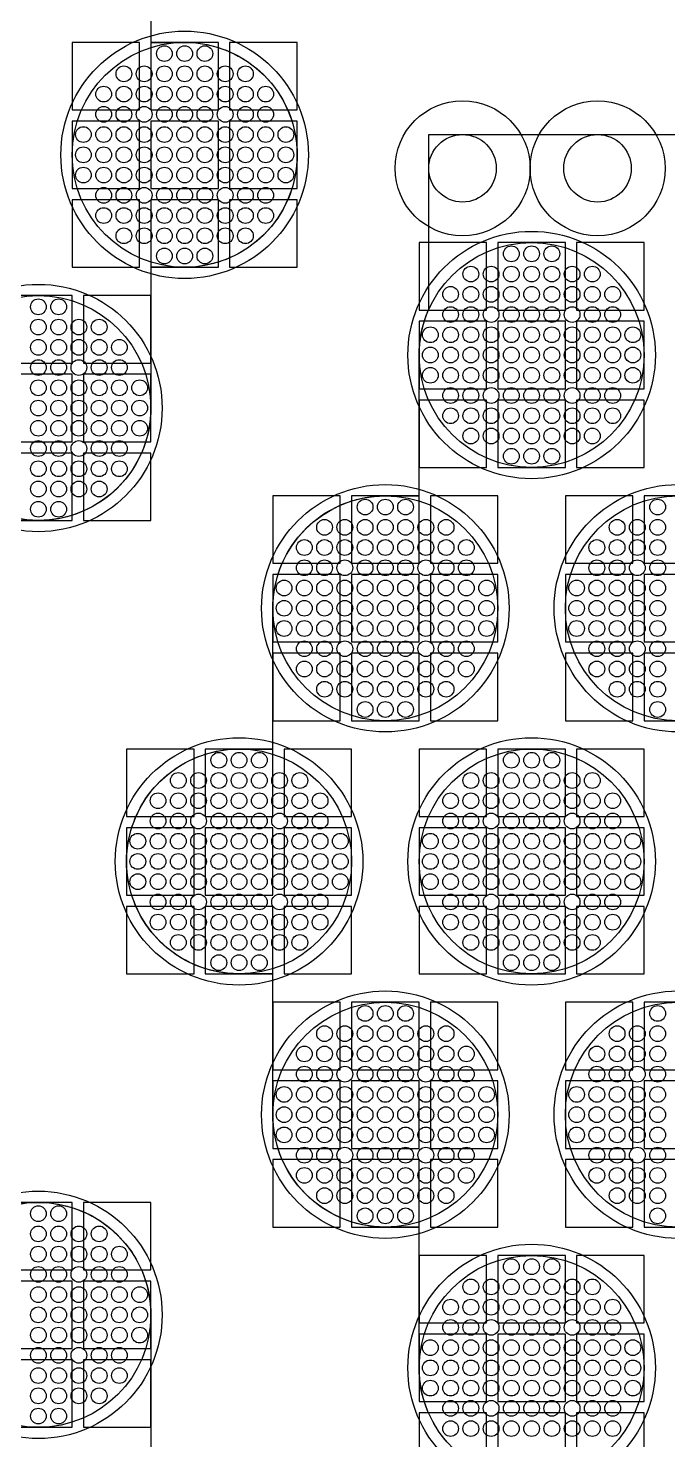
# Model space of a CAD drawing. Extents: x -49 to 54, y -38 to 38.
# Drawn here: x -11.7 to -8.86, y 24.13 to 30.41 of the extents above; entities that cross this region are included whole.
import ezdxf

# ---------------------------------------------------------------- set-up
doc = ezdxf.new("R2010")
doc.units = 0
for name, color, linetype in [('ADHESIVE_VIA_OPENINGS', 30, 'CONTINUOUS'), ('BACK_LAYER', 5, 'CONTINUOUS'), ('COND_LAYER_LOWER_ELECTRODE', 6, 'CONTINUOUS'), ('CONDUCTIVE_LAYER_BACK_LAYER', 2, 'CONTINUOUS'), ('EMITTER', 3, 'CONTINUOUS'), ('LOWER_ELECTRODE', 1, 'CONTINUOUS'), ('SUBSTRATE_VIA', 4, 'CONTINUOUS')]:
    doc.layers.add(name, color=color, linetype=linetype)

msp = doc.modelspace()

# ---------------------------------------------------------------- linework, layer by layer
at = {"layer": 'ADHESIVE_VIA_OPENINGS'}
for centre in [(-9.7697, 29.7878), (-9.1697, 29.7878)]:
    msp.add_circle(centre, 0.3, dxfattribs=at)
at = {"layer": 'BACK_LAYER'}
for points in [[(-11.5046, 30.0477), (-11.2046, 30.0477), (-11.2046, 30.3477), (-11.5046, 30.3477)], [(-11.1546, 30.0477), (-10.8546, 30.0477), (-10.8546, 30.3477), (-11.1546, 30.3477)], [(-10.8046, 30.0477), (-10.5046, 30.0477), (-10.5046, 30.3477), (-10.8046, 30.3477)], [(-11.5046, 29.6977), (-11.2046, 29.6977), (-11.2046, 29.9977), (-11.5046, 29.9977)], [(-11.1546, 29.6977), (-10.8546, 29.6977), (-10.8546, 29.9977), (-11.1546, 29.9977)], [(-10.8046, 29.6977), (-10.5046, 29.6977), (-10.5046, 29.9977), (-10.8046, 29.9977)], [(-11.5046, 29.3477), (-11.2046, 29.3477), (-11.2046, 29.6477), (-11.5046, 29.6477)], [(-11.1546, 29.3477), (-10.8546, 29.3477), (-10.8546, 29.6477), (-11.1546, 29.6477)], [(-10.8046, 29.3477), (-10.5046, 29.3477), (-10.5046, 29.6477), (-10.8046, 29.6477)], [(-9.9628, 29.1575), (-9.6628, 29.1575), (-9.6628, 29.4575), (-9.9628, 29.4575)], [(-9.6128, 29.1575), (-9.3128, 29.1575), (-9.3128, 29.4575), (-9.6128, 29.4575)], [(-9.2628, 29.1575), (-8.9628, 29.1575), (-8.9628, 29.4575), (-9.2628, 29.4575)], [(-11.8046, 28.9218), (-11.5046, 28.9218), (-11.5046, 29.2218), (-11.8046, 29.2218)], [(-11.4546, 28.9218), (-11.1546, 28.9218), (-11.1546, 29.2218), (-11.4546, 29.2218)], [(-9.9628, 28.8075), (-9.6628, 28.8075), (-9.6628, 29.1075), (-9.9628, 29.1075)], [(-9.6128, 28.8075), (-9.3128, 28.8075), (-9.3128, 29.1075), (-9.6128, 29.1075)], [(-9.2628, 28.8075), (-8.9628, 28.8075), (-8.9628, 29.1075), (-9.2628, 29.1075)], [(-11.8046, 28.5718), (-11.5046, 28.5718), (-11.5046, 28.8718), (-11.8046, 28.8718)], [(-11.4546, 28.5718), (-11.1546, 28.5718), (-11.1546, 28.8718), (-11.4546, 28.8718)], [(-9.9628, 28.4575), (-9.6628, 28.4575), (-9.6628, 28.7575), (-9.9628, 28.7575)], [(-9.6128, 28.4575), (-9.3128, 28.4575), (-9.3128, 28.7575), (-9.6128, 28.7575)], [(-9.2628, 28.4575), (-8.9628, 28.4575), (-8.9628, 28.7575), (-9.2628, 28.7575)], [(-11.8046, 28.2218), (-11.5046, 28.2218), (-11.5046, 28.5218), (-11.8046, 28.5218)], [(-11.4546, 28.2218), (-11.1546, 28.2218), (-11.1546, 28.5218), (-11.4546, 28.5218)], [(-10.6128, 28.0316), (-10.3128, 28.0316), (-10.3128, 28.3316), (-10.6128, 28.3316)], [(-10.2628, 28.0316), (-9.9628, 28.0316), (-9.9628, 28.3316), (-10.2628, 28.3316)], [(-9.9128, 28.0316), (-9.6128, 28.0316), (-9.6128, 28.3316), (-9.9128, 28.3316)], [(-9.3128, 28.0316), (-9.0128, 28.0316), (-9.0128, 28.3316), (-9.3128, 28.3316)], [(-8.9628, 28.0316), (-8.6628, 28.0316), (-8.6628, 28.3316), (-8.9628, 28.3316)], [(-10.6128, 27.6816), (-10.3128, 27.6816), (-10.3128, 27.9816), (-10.6128, 27.9816)], [(-10.2628, 27.6816), (-9.9628, 27.6816), (-9.9628, 27.9816), (-10.2628, 27.9816)], [(-9.9128, 27.6816), (-9.6128, 27.6816), (-9.6128, 27.9816), (-9.9128, 27.9816)], [(-9.3128, 27.6816), (-9.0128, 27.6816), (-9.0128, 27.9816), (-9.3128, 27.9816)], [(-8.9628, 27.6816), (-8.6628, 27.6816), (-8.6628, 27.9816), (-8.9628, 27.9816)], [(-10.6128, 27.3316), (-10.3128, 27.3316), (-10.3128, 27.6316), (-10.6128, 27.6316)], [(-10.2628, 27.3316), (-9.9628, 27.3316), (-9.9628, 27.6316), (-10.2628, 27.6316)], [(-9.9128, 27.3316), (-9.6128, 27.3316), (-9.6128, 27.6316), (-9.9128, 27.6316)], [(-9.3128, 27.3316), (-9.0128, 27.3316), (-9.0128, 27.6316), (-9.3128, 27.6316)], [(-8.9628, 27.3316), (-8.6628, 27.3316), (-8.6628, 27.6316), (-8.9628, 27.6316)], [(-11.2628, 26.9058), (-10.9628, 26.9058), (-10.9628, 27.2058), (-11.2628, 27.2058)], [(-10.9128, 26.9058), (-10.6128, 26.9058), (-10.6128, 27.2058), (-10.9128, 27.2058)], [(-10.5628, 26.9058), (-10.2628, 26.9058), (-10.2628, 27.2058), (-10.5628, 27.2058)], [(-9.9628, 26.9058), (-9.6628, 26.9058), (-9.6628, 27.2058), (-9.9628, 27.2058)], [(-9.6128, 26.9058), (-9.3128, 26.9058), (-9.3128, 27.2058), (-9.6128, 27.2058)], [(-9.2628, 26.9058), (-8.9628, 26.9058), (-8.9628, 27.2058), (-9.2628, 27.2058)], [(-11.2628, 26.5558), (-10.9628, 26.5558), (-10.9628, 26.8558), (-11.2628, 26.8558)], [(-10.9128, 26.5558), (-10.6128, 26.5558), (-10.6128, 26.8558), (-10.9128, 26.8558)], [(-10.5628, 26.5558), (-10.2628, 26.5558), (-10.2628, 26.8558), (-10.5628, 26.8558)], [(-9.9628, 26.5558), (-9.6628, 26.5558), (-9.6628, 26.8558), (-9.9628, 26.8558)], [(-9.6128, 26.5558), (-9.3128, 26.5558), (-9.3128, 26.8558), (-9.6128, 26.8558)], [(-9.2628, 26.5558), (-8.9628, 26.5558), (-8.9628, 26.8558), (-9.2628, 26.8558)], [(-11.2628, 26.2058), (-10.9628, 26.2058), (-10.9628, 26.5058), (-11.2628, 26.5058)], [(-10.9128, 26.2058), (-10.6128, 26.2058), (-10.6128, 26.5058), (-10.9128, 26.5058)], [(-10.5628, 26.2058), (-10.2628, 26.2058), (-10.2628, 26.5058), (-10.5628, 26.5058)], [(-9.9628, 26.2058), (-9.6628, 26.2058), (-9.6628, 26.5058), (-9.9628, 26.5058)], [(-9.6128, 26.2058), (-9.3128, 26.2058), (-9.3128, 26.5058), (-9.6128, 26.5058)], [(-9.2628, 26.2058), (-8.9628, 26.2058), (-8.9628, 26.5058), (-9.2628, 26.5058)], [(-10.6128, 25.78), (-10.3128, 25.78), (-10.3128, 26.08), (-10.6128, 26.08)], [(-10.2628, 25.78), (-9.9628, 25.78), (-9.9628, 26.08), (-10.2628, 26.08)], [(-9.9128, 25.78), (-9.6128, 25.78), (-9.6128, 26.08), (-9.9128, 26.08)], [(-9.3128, 25.78), (-9.0128, 25.78), (-9.0128, 26.08), (-9.3128, 26.08)], [(-8.9628, 25.78), (-8.6628, 25.78), (-8.6628, 26.08), (-8.9628, 26.08)], [(-10.6128, 25.43), (-10.3128, 25.43), (-10.3128, 25.73), (-10.6128, 25.73)], [(-10.2628, 25.43), (-9.9628, 25.43), (-9.9628, 25.73), (-10.2628, 25.73)], [(-9.9128, 25.43), (-9.6128, 25.43), (-9.6128, 25.73), (-9.9128, 25.73)], [(-9.3128, 25.43), (-9.0128, 25.43), (-9.0128, 25.73), (-9.3128, 25.73)], [(-8.9628, 25.43), (-8.6628, 25.43), (-8.6628, 25.73), (-8.9628, 25.73)], [(-10.6128, 25.08), (-10.3128, 25.08), (-10.3128, 25.38), (-10.6128, 25.38)], [(-10.2628, 25.08), (-9.9628, 25.08), (-9.9628, 25.38), (-10.2628, 25.38)], [(-9.9128, 25.08), (-9.6128, 25.08), (-9.6128, 25.38), (-9.9128, 25.38)], [(-9.3128, 25.08), (-9.0128, 25.08), (-9.0128, 25.38), (-9.3128, 25.38)], [(-8.9628, 25.08), (-8.6628, 25.08), (-8.6628, 25.38), (-8.9628, 25.38)], [(-11.8046, 24.8898), (-11.5046, 24.8898), (-11.5046, 25.1898), (-11.8046, 25.1898)], [(-11.4546, 24.8898), (-11.1546, 24.8898), (-11.1546, 25.1898), (-11.4546, 25.1898)], [(-9.9628, 24.6541), (-9.6628, 24.6541), (-9.6628, 24.9541), (-9.9628, 24.9541)], [(-9.6128, 24.6541), (-9.3128, 24.6541), (-9.3128, 24.9541), (-9.6128, 24.9541)], [(-9.2628, 24.6541), (-8.9628, 24.6541), (-8.9628, 24.9541), (-9.2628, 24.9541)], [(-11.8046, 24.5398), (-11.5046, 24.5398), (-11.5046, 24.8398), (-11.8046, 24.8398)], [(-11.4546, 24.5398), (-11.1546, 24.5398), (-11.1546, 24.8398), (-11.4546, 24.8398)], [(-9.9628, 24.3041), (-9.6628, 24.3041), (-9.6628, 24.6041), (-9.9628, 24.6041)], [(-9.6128, 24.3041), (-9.3128, 24.3041), (-9.3128, 24.6041), (-9.6128, 24.6041)], [(-9.2628, 24.3041), (-8.9628, 24.3041), (-8.9628, 24.6041), (-9.2628, 24.6041)], [(-11.8046, 24.1898), (-11.5046, 24.1898), (-11.5046, 24.4898), (-11.8046, 24.4898)], [(-11.4546, 24.1898), (-11.1546, 24.1898), (-11.1546, 24.4898), (-11.4546, 24.4898)], [(-9.9628, 23.9541), (-9.6628, 23.9541), (-9.6628, 24.2541), (-9.9628, 24.2541)], [(-9.6128, 23.9541), (-9.3128, 23.9541), (-9.3128, 24.2541), (-9.6128, 24.2541)], [(-9.2628, 23.9541), (-8.9628, 23.9541), (-8.9628, 24.2541), (-9.2628, 24.2541)]]:
    msp.add_lwpolyline(points, close=True, dxfattribs=at)
at = {"layer": 'COND_LAYER_LOWER_ELECTRODE'}
for centre in [(-11.0046, 29.8477), (-9.4628, 28.9575), (-11.6546, 28.7218), (-10.1128, 27.8316), (-8.8128, 27.8316), (-10.7628, 26.7058), (-9.4628, 26.7058), (-10.1128, 25.58), (-8.8128, 25.58), (-11.6546, 24.6898), (-9.4628, 24.4541)]:
    msp.add_circle(centre, 0.55, dxfattribs=at)
at = {"layer": 'CONDUCTIVE_LAYER_BACK_LAYER'}
for points in [[(-11.1546, 30.9735), (-11.1546, 30.3476), (-10.9947, 30.3476), (-10.9748, 30.3468), (-10.955, 30.3452), (-10.9353, 30.3428), (-10.9156, 30.3397), (-10.8962, 30.3357), (-10.8768, 30.331), (-10.8577, 30.3256), (-10.8388, 30.3194), (-10.8202, 30.3124), (-10.8019, 30.3047), (-10.7839, 30.2963), (-10.7662, 30.2871), (-10.7489, 30.2773), (-10.732, 30.2668), (-10.7156, 30.2556), (-10.6996, 30.2438), (-10.6841, 30.2314), (-10.6691, 30.2183), (-10.6546, 30.2047), (-10.6407, 30.1905), (-10.6274, 30.1758), (-10.6146, 30.1605), (-10.6025, 30.1448), (-10.591, 30.1285), (-10.5802, 30.1119), (-10.57, 30.0948), (-10.5605, 30.0773), (-10.5517, 30.0595), (-10.5437, 30.0413), (-10.5363, 30.0228), (-10.5297, 30.0041), (-10.5239, 29.985), (-10.5188, 29.9658), (-10.5145, 29.9464), (-10.511, 29.9269), (-10.5082, 29.9072), (-10.5062, 29.8874), (-10.505, 29.8675), (-10.5046, 29.8477), (-10.505, 29.8278), (-10.5062, 29.8079), (-10.5082, 29.7881), (-10.511, 29.7685), (-10.5145, 29.7489), (-10.5188, 29.7295), (-10.5239, 29.7103), (-10.5297, 29.6913), (-10.5363, 29.6725), (-10.5437, 29.654), (-10.5517, 29.6358), (-10.5605, 29.618), (-10.57, 29.6005), (-10.5802, 29.5834), (-10.591, 29.5668), (-10.6025, 29.5506), (-10.6146, 29.5348), (-10.6274, 29.5195), (-10.6407, 29.5048), (-10.6546, 29.4906), (-10.6691, 29.477), (-10.6841, 29.4639), (-10.6996, 29.4515), (-10.7156, 29.4397), (-10.732, 29.4285), (-10.7489, 29.418), (-10.7662, 29.4082), (-10.7839, 29.399), (-10.8019, 29.3906), (-10.8202, 29.3829), (-10.8388, 29.3759), (-10.8577, 29.3697), (-10.8768, 29.3643), (-10.8962, 29.3596), (-10.9156, 29.3556), (-10.9353, 29.3525), (-10.955, 29.3501), (-10.9748, 29.3485), (-10.9947, 29.3478), (-11.1546, 29.3478), (-11.1546, 28.7218), (-11.155, 28.7019), (-11.1562, 28.6821), (-11.1582, 28.6623), (-11.161, 28.6426), (-11.1645, 28.6231), (-11.1688, 28.6036), (-11.1739, 28.5844), (-11.1797, 28.5654), (-11.1863, 28.5467), (-11.1937, 28.5282), (-11.2017, 28.51), (-11.2105, 28.4922), (-11.22, 28.4747), (-11.2302, 28.4576), (-11.241, 28.4409), (-11.2525, 28.4247), (-11.2646, 28.409), (-11.2774, 28.3937), (-11.2907, 28.379), (-11.3046, 28.3648), (-11.3191, 28.3511), (-11.3341, 28.3381), (-11.3496, 28.3257), (-11.3656, 28.3138), (-11.382, 28.3027), (-11.3989, 28.2922), (-11.4162, 28.2823), (-11.4339, 28.2732), (-11.4519, 28.2648), (-11.4702, 28.2571), (-11.4888, 28.2501), (-11.5077, 28.2439), (-11.5268, 28.2384), (-11.5462, 28.2337), (-11.5656, 28.2298), (-11.5853, 28.2267), (-11.605, 28.2243), (-11.6248, 28.2227), (-11.6447, 28.2219), (-11.8046, 28.2219)], [(-9.8401, 24.126), (-9.8528, 24.1413), (-9.8649, 24.157), (-9.8764, 24.1733), (-9.8873, 24.1899), (-9.8974, 24.207), (-9.9069, 24.2245), (-9.9157, 24.2423), (-9.9238, 24.2605), (-9.9311, 24.279), (-9.9377, 24.2977), (-9.9435, 24.3167), (-9.9486, 24.336), (-9.9529, 24.3554), (-9.9565, 24.3749), (-9.9592, 24.3946), (-9.9612, 24.4144), (-9.9624, 24.4343), (-9.9628, 24.4541), (-9.9628, 25.0801), (-10.1227, 25.0801), (-10.1426, 25.0809), (-10.1624, 25.0824), (-10.1822, 25.0848), (-10.2018, 25.0879), (-10.2213, 25.0919), (-10.2406, 25.0966), (-10.2597, 25.102), (-10.2786, 25.1083), (-10.2972, 25.1152), (-10.3156, 25.1229), (-10.3336, 25.1313), (-10.3512, 25.1405), (-10.3685, 25.1503), (-10.3854, 25.1608), (-10.4018, 25.172), (-10.4178, 25.1838), (-10.4333, 25.1962), (-10.4483, 25.2093), (-10.4628, 25.2229), (-10.4767, 25.2371), (-10.4901, 25.2519), (-10.5028, 25.2671), (-10.5149, 25.2829), (-10.5264, 25.2991), (-10.5373, 25.3158), (-10.5474, 25.3328), (-10.5569, 25.3503), (-10.5657, 25.3682), (-10.5738, 25.3863), (-10.5811, 25.4048), (-10.5877, 25.4236), (-10.5935, 25.4426), (-10.5986, 25.4618), (-10.6029, 25.4812), (-10.6065, 25.5008), (-10.6092, 25.5205), (-10.6112, 25.5402), (-10.6124, 25.5601), (-10.6128, 25.58), (-10.6128, 26.2059), (-10.7727, 26.2059), (-10.7926, 26.2067), (-10.8124, 26.2083), (-10.8322, 26.2106), (-10.8518, 26.2138), (-10.8713, 26.2177), (-10.8906, 26.2224), (-10.9097, 26.2279), (-10.9286, 26.2341), (-10.9472, 26.2411), (-10.9656, 26.2488), (-10.9836, 26.2572), (-11.0012, 26.2663), (-11.0185, 26.2761), (-11.0354, 26.2866), (-11.0518, 26.2978), (-11.0678, 26.3096), (-11.0833, 26.3221), (-11.0983, 26.3351), (-11.1128, 26.3487), (-11.1267, 26.3629), (-11.1401, 26.3777), (-11.1528, 26.3929), (-11.1649, 26.4087), (-11.1764, 26.4249), (-11.1873, 26.4416), (-11.1974, 26.4587), (-11.2069, 26.4761), (-11.2157, 26.494), (-11.2238, 26.5122), (-11.2311, 26.5306), (-11.2377, 26.5494), (-11.2435, 26.5684), (-11.2486, 26.5876), (-11.2529, 26.607), (-11.2565, 26.6266), (-11.2592, 26.6463), (-11.2612, 26.6661), (-11.2624, 26.6859), (-11.2628, 26.7058), (-11.2624, 26.7257), (-11.2612, 26.7455), (-11.2592, 26.7653), (-11.2565, 26.785), (-11.2529, 26.8046), (-11.2486, 26.824), (-11.2435, 26.8432), (-11.2377, 26.8622), (-11.2311, 26.881), (-11.2238, 26.8994), (-11.2157, 26.9176), (-11.2069, 26.9354), (-11.1974, 26.9529), (-11.1873, 26.97), (-11.1764, 26.9867), (-11.1649, 27.0029), (-11.1528, 27.0187), (-11.1401, 27.0339), (-11.1267, 27.0486), (-11.1128, 27.0628), (-11.0983, 27.0765), (-11.0833, 27.0895), (-11.0678, 27.102), (-11.0518, 27.1138), (-11.0354, 27.125), (-11.0185, 27.1355), (-11.0012, 27.1453), (-10.9836, 27.1544), (-10.9656, 27.1628), (-10.9472, 27.1705), (-10.9286, 27.1775), (-10.9097, 27.1837), (-10.8906, 27.1892), (-10.8713, 27.1939), (-10.8518, 27.1978), (-10.8322, 27.201), (-10.8124, 27.2033), (-10.7926, 27.2049), (-10.7727, 27.2057), (-10.6128, 27.2057), (-10.6128, 27.8316), (-10.6124, 27.8515), (-10.6112, 27.8714), (-10.6092, 27.8911), (-10.6065, 27.9108), (-10.6029, 27.9304), (-10.5986, 27.9498), (-10.5935, 27.969), (-10.5877, 27.988), (-10.5811, 28.0068), (-10.5738, 28.0253), (-10.5657, 28.0434), (-10.5569, 28.0613), (-10.5474, 28.0788), (-10.5373, 28.0958), (-10.5264, 28.1125), (-10.5149, 28.1287), (-10.5028, 28.1445), (-10.4901, 28.1597), (-10.4767, 28.1745), (-10.4628, 28.1887), (-10.4483, 28.2023), (-10.4333, 28.2154), (-10.4178, 28.2278), (-10.4018, 28.2396), (-10.3854, 28.2508), (-10.3685, 28.2613), (-10.3512, 28.2711), (-10.3336, 28.2802), (-10.3156, 28.2887), (-10.2972, 28.2964), (-10.2786, 28.3033), (-10.2597, 28.3096), (-10.2406, 28.315), (-10.2213, 28.3197), (-10.2018, 28.3236), (-10.1822, 28.3268), (-10.1624, 28.3292), (-10.1426, 28.3307), (-10.1227, 28.3315), (-9.9628, 28.3315), (-9.9628, 28.9575), (-9.9624, 28.9773), (-9.9612, 28.9972), (-9.9592, 29.017), (-9.9565, 29.0367), (-9.9529, 29.0562), (-9.9486, 29.0756), (-9.9435, 29.0949), (-9.9377, 29.1139), (-9.9311, 29.1326), (-9.9238, 29.1511), (-9.9197, 29.1602), (-9.9197, 29.9378), (-8.1628, 29.9378)], [(-11.8046, 25.1897), (-11.6447, 25.1897), (-11.6248, 25.1889), (-11.605, 25.1873), (-11.5853, 25.1849), (-11.5656, 25.1818), (-11.5462, 25.1779), (-11.5268, 25.1732), (-11.5077, 25.1677), (-11.4888, 25.1615), (-11.4702, 25.1545), (-11.4519, 25.1468), (-11.4339, 25.1384), (-11.4162, 25.1293), (-11.3989, 25.1194), (-11.382, 25.1089), (-11.3656, 25.0978), (-11.3496, 25.0859), (-11.3341, 25.0735), (-11.3191, 25.0605), (-11.3046, 25.0468), (-11.2907, 25.0326), (-11.2774, 25.0179), (-11.2646, 25.0026), (-11.2525, 24.9869), (-11.241, 24.9706), (-11.2302, 24.954), (-11.22, 24.9369), (-11.2105, 24.9194), (-11.2017, 24.9016), (-11.1937, 24.8834), (-11.1863, 24.8649), (-11.1797, 24.8462), (-11.1739, 24.8272), (-11.1688, 24.8079), (-11.1645, 24.7885), (-11.161, 24.769), (-11.1582, 24.7493), (-11.1562, 24.7295), (-11.155, 24.7096), (-11.1546, 24.6898), (-11.1546, 24.0638)]]:
    msp.add_lwpolyline(points, dxfattribs=at)
at = {"layer": 'EMITTER'}
for centre in [(-11.0046, 29.8477), (-9.4628, 28.9575), (-11.6546, 28.7218), (-10.1128, 27.8316), (-8.8128, 27.8316), (-10.7628, 26.7058), (-9.4628, 26.7058), (-10.1128, 25.58), (-8.8128, 25.58), (-11.6546, 24.6898), (-9.4628, 24.4541)]:
    msp.add_circle(centre, 0.5, dxfattribs=at)
at = {"layer": 'LOWER_ELECTRODE'}
for centre in [(-11.0946, 30.2977), (-11.0046, 30.2977), (-10.9146, 30.2977), (-11.2746, 30.2077), (-11.1846, 30.2077), (-11.0946, 30.2077), (-11.0046, 30.2077), (-10.9146, 30.2077), (-10.8246, 30.2077), (-10.7346, 30.2077), (-11.3646, 30.1177), (-11.2746, 30.1177), (-11.1846, 30.1177), (-11.0946, 30.1177), (-11.0046, 30.1177), (-10.9146, 30.1177), (-10.8246, 30.1177), (-10.7346, 30.1177), (-10.6446, 30.1177), (-11.3646, 30.0277), (-11.2746, 30.0277), (-11.1846, 30.0277), (-11.0946, 30.0277), (-11.0046, 30.0277), (-10.9146, 30.0277), (-10.8246, 30.0277), (-10.7346, 30.0277), (-10.6446, 30.0277), (-11.4546, 29.9377), (-11.3646, 29.9377), (-11.2746, 29.9377), (-11.1846, 29.9377), (-11.0946, 29.9377), (-11.0046, 29.9377), (-10.9146, 29.9377), (-10.8246, 29.9377), (-10.7346, 29.9377), (-10.6446, 29.9377), (-10.5546, 29.9377), (-11.4546, 29.8477), (-11.3646, 29.8477), (-11.2746, 29.8477), (-11.1846, 29.8477), (-11.0946, 29.8477), (-11.0046, 29.8477), (-10.9146, 29.8477), (-10.8246, 29.8477), (-10.7346, 29.8477), (-10.6446, 29.8477), (-10.5546, 29.8477), (-11.4546, 29.7577), (-11.3646, 29.7577), (-11.2746, 29.7577), (-11.1846, 29.7577), (-11.0946, 29.7577), (-11.0046, 29.7577), (-10.9146, 29.7577), (-10.8246, 29.7577), (-10.7346, 29.7577), (-10.6446, 29.7577), (-10.5546, 29.7577), (-11.3646, 29.6677), (-11.2746, 29.6677), (-11.1846, 29.6677), (-11.0946, 29.6677), (-11.0046, 29.6677), (-10.9146, 29.6677), (-10.8246, 29.6677), (-10.7346, 29.6677), (-10.6446, 29.6677), (-11.3646, 29.5777), (-11.2746, 29.5777), (-11.1846, 29.5777), (-11.0946, 29.5777), (-11.0046, 29.5777), (-10.9146, 29.5777), (-10.8246, 29.5777), (-10.7346, 29.5777), (-10.6446, 29.5777), (-11.2746, 29.4877), (-11.1846, 29.4877), (-11.0946, 29.4877), (-11.0046, 29.4877), (-10.9146, 29.4877), (-10.8246, 29.4877), (-10.7346, 29.4877), (-9.5528, 29.4075), (-9.4628, 29.4075), (-9.3728, 29.4075), (-11.0946, 29.3977), (-11.0046, 29.3977), (-10.9146, 29.3977), (-9.7328, 29.3175), (-9.6428, 29.3175), (-9.5528, 29.3175), (-9.4628, 29.3175), (-9.3728, 29.3175), (-9.2828, 29.3175), (-9.1928, 29.3175), (-9.8228, 29.2275), (-9.7328, 29.2275), (-9.6428, 29.2275), (-9.5528, 29.2275), (-9.4628, 29.2275), (-9.3728, 29.2275), (-9.2828, 29.2275), (-9.1928, 29.2275), (-9.1028, 29.2275), (-11.6546, 29.1718), (-11.5646, 29.1718), (-9.8228, 29.1375), (-9.7328, 29.1375), (-9.6428, 29.1375), (-9.5528, 29.1375), (-9.4628, 29.1375), (-9.3728, 29.1375), (-9.2828, 29.1375), (-9.1928, 29.1375), (-9.1028, 29.1375), (-11.6546, 29.0818), (-11.5646, 29.0818), (-11.4746, 29.0818), (-11.3846, 29.0818), (-9.9128, 29.0475), (-9.8228, 29.0475), (-9.7328, 29.0475), (-9.6428, 29.0475), (-9.5528, 29.0475), (-9.4628, 29.0475), (-9.3728, 29.0475), (-9.2828, 29.0475), (-9.1928, 29.0475), (-9.1028, 29.0475), (-9.0128, 29.0475), (-11.6546, 28.9918), (-11.5646, 28.9918), (-11.4746, 28.9918), (-11.3846, 28.9918), (-11.2946, 28.9918), (-11.6546, 28.9018), (-11.5646, 28.9018), (-11.4746, 28.9018), (-11.3846, 28.9018), (-11.2946, 28.9018), (-9.9128, 28.9575), (-9.8228, 28.9575), (-9.7328, 28.9575), (-9.6428, 28.9575), (-9.5528, 28.9575), (-9.4628, 28.9575), (-9.3728, 28.9575), (-9.2828, 28.9575), (-9.1928, 28.9575), (-9.1028, 28.9575), (-9.0128, 28.9575), (-9.9128, 28.8675), (-9.8228, 28.8675), (-9.7328, 28.8675), (-9.6428, 28.8675), (-9.5528, 28.8675), (-9.4628, 28.8675), (-9.3728, 28.8675), (-9.2828, 28.8675), (-9.1928, 28.8675), (-9.1028, 28.8675), (-9.0128, 28.8675), (-11.6546, 28.8118), (-11.5646, 28.8118), (-11.4746, 28.8118), (-11.3846, 28.8118), (-11.2946, 28.8118), (-11.2046, 28.8118), (-9.8228, 28.7775), (-9.7328, 28.7775), (-9.6428, 28.7775), (-9.5528, 28.7775), (-9.4628, 28.7775), (-9.3728, 28.7775), (-9.2828, 28.7775), (-9.1928, 28.7775), (-9.1028, 28.7775), (-11.6546, 28.7218), (-11.5646, 28.7218), (-11.4746, 28.7218), (-11.3846, 28.7218), (-11.2946, 28.7218), (-11.2046, 28.7218), (-9.8228, 28.6875), (-9.7328, 28.6875), (-9.6428, 28.6875), (-9.5528, 28.6875), (-9.4628, 28.6875), (-9.3728, 28.6875), (-9.2828, 28.6875), (-9.1928, 28.6875), (-9.1028, 28.6875), (-11.6546, 28.6318), (-11.5646, 28.6318), (-11.4746, 28.6318), (-11.3846, 28.6318), (-11.2946, 28.6318), (-11.2046, 28.6318), (-9.7328, 28.5975), (-9.6428, 28.5975), (-9.5528, 28.5975), (-9.4628, 28.5975), (-9.3728, 28.5975), (-9.2828, 28.5975), (-9.1928, 28.5975), (-11.6546, 28.5418), (-11.5646, 28.5418), (-11.4746, 28.5418), (-11.3846, 28.5418), (-11.2946, 28.5418), (-9.5528, 28.5075), (-9.4628, 28.5075), (-9.3728, 28.5075), (-11.6546, 28.4518), (-11.5646, 28.4518), (-11.4746, 28.4518), (-11.3846, 28.4518), (-11.2946, 28.4518), (-11.6546, 28.3618), (-11.5646, 28.3618), (-11.4746, 28.3618), (-11.3846, 28.3618), (-11.6546, 28.2718), (-11.5646, 28.2718), (-10.2028, 28.2816), (-10.1128, 28.2816), (-10.0228, 28.2816), (-8.9028, 28.2816), (-10.3828, 28.1916), (-10.2928, 28.1916), (-10.2028, 28.1916), (-10.1128, 28.1916), (-10.0228, 28.1916), (-9.9328, 28.1916), (-9.8428, 28.1916), (-9.0828, 28.1916), (-8.9928, 28.1916), (-8.9028, 28.1916), (-10.4728, 28.1016), (-10.3828, 28.1016), (-10.2928, 28.1016), (-10.2028, 28.1016), (-10.1128, 28.1016), (-10.0228, 28.1016), (-9.9328, 28.1016), (-9.8428, 28.1016), (-9.7528, 28.1016), (-9.1728, 28.1016), (-9.0828, 28.1016), (-8.9928, 28.1016), (-8.9028, 28.1016), (-10.4728, 28.0116), (-10.3828, 28.0116), (-10.2928, 28.0116), (-10.2028, 28.0116), (-10.1128, 28.0116), (-10.0228, 28.0116), (-9.9328, 28.0116), (-9.8428, 28.0116), (-9.7528, 28.0116), (-9.1728, 28.0116), (-9.0828, 28.0116), (-8.9928, 28.0116), (-8.9028, 28.0116), (-10.5628, 27.9216), (-10.4728, 27.9216), (-10.3828, 27.9216), (-10.2928, 27.9216), (-10.2028, 27.9216), (-10.1128, 27.9216), (-10.0228, 27.9216), (-9.9328, 27.9216), (-9.8428, 27.9216), (-9.7528, 27.9216), (-9.6628, 27.9216), (-9.2628, 27.9216), (-9.1728, 27.9216), (-9.0828, 27.9216), (-8.9928, 27.9216), (-8.9028, 27.9216), (-10.5628, 27.8316), (-10.4728, 27.8316), (-10.3828, 27.8316), (-10.2928, 27.8316), (-10.2028, 27.8316), (-10.1128, 27.8316), (-10.0228, 27.8316), (-9.9328, 27.8316), (-9.8428, 27.8316), (-9.7528, 27.8316), (-9.6628, 27.8316), (-9.2628, 27.8316), (-9.1728, 27.8316), (-9.0828, 27.8316), (-8.9928, 27.8316), (-8.9028, 27.8316), (-10.5628, 27.7416), (-10.4728, 27.7416), (-10.3828, 27.7416), (-10.2928, 27.7416), (-10.2028, 27.7416), (-10.1128, 27.7416), (-10.0228, 27.7416), (-9.9328, 27.7416), (-9.8428, 27.7416), (-9.7528, 27.7416), (-9.6628, 27.7416), (-9.2628, 27.7416), (-9.1728, 27.7416), (-9.0828, 27.7416), (-8.9928, 27.7416), (-8.9028, 27.7416), (-10.4728, 27.6516), (-10.3828, 27.6516), (-10.2928, 27.6516), (-10.2028, 27.6516), (-10.1128, 27.6516), (-10.0228, 27.6516), (-9.9328, 27.6516), (-9.8428, 27.6516), (-9.7528, 27.6516), (-9.1728, 27.6516), (-9.0828, 27.6516), (-8.9928, 27.6516), (-8.9028, 27.6516), (-10.4728, 27.5616), (-10.3828, 27.5616), (-10.2928, 27.5616), (-10.2028, 27.5616), (-10.1128, 27.5616), (-10.0228, 27.5616), (-9.9328, 27.5616), (-9.8428, 27.5616), (-9.7528, 27.5616), (-9.1728, 27.5616), (-9.0828, 27.5616), (-8.9928, 27.5616), (-8.9028, 27.5616), (-10.3828, 27.4716), (-10.2928, 27.4716), (-10.2028, 27.4716), (-10.1128, 27.4716), (-10.0228, 27.4716), (-9.9328, 27.4716), (-9.8428, 27.4716), (-9.0828, 27.4716), (-8.9928, 27.4716), (-8.9028, 27.4716), (-10.2028, 27.3816), (-10.1128, 27.3816), (-10.0228, 27.3816), (-8.9028, 27.3816), (-10.8528, 27.1558), (-10.7628, 27.1558), (-10.6728, 27.1558), (-9.5528, 27.1558), (-9.4628, 27.1558), (-9.3728, 27.1558), (-11.0328, 27.0658), (-10.9428, 27.0658), (-10.8528, 27.0658), (-10.7628, 27.0658), (-10.6728, 27.0658), (-10.5828, 27.0658), (-10.4928, 27.0658), (-9.7328, 27.0658), (-9.6428, 27.0658), (-9.5528, 27.0658), (-9.4628, 27.0658), (-9.3728, 27.0658), (-9.2828, 27.0658), (-9.1928, 27.0658), (-11.1228, 26.9758), (-11.0328, 26.9758), (-10.9428, 26.9758), (-10.8528, 26.9758), (-10.7628, 26.9758), (-10.6728, 26.9758), (-10.5828, 26.9758), (-10.4928, 26.9758), (-10.4028, 26.9758), (-9.8228, 26.9758), (-9.7328, 26.9758), (-9.6428, 26.9758), (-9.5528, 26.9758), (-9.4628, 26.9758), (-9.3728, 26.9758), (-9.2828, 26.9758), (-9.1928, 26.9758), (-9.1028, 26.9758), (-11.1228, 26.8858), (-11.0328, 26.8858), (-10.9428, 26.8858), (-10.8528, 26.8858), (-10.7628, 26.8858), (-10.6728, 26.8858), (-10.5828, 26.8858), (-10.4928, 26.8858), (-10.4028, 26.8858), (-9.8228, 26.8858), (-9.7328, 26.8858), (-9.6428, 26.8858), (-9.5528, 26.8858), (-9.4628, 26.8858), (-9.3728, 26.8858), (-9.2828, 26.8858), (-9.1928, 26.8858), (-9.1028, 26.8858), (-11.2128, 26.7958), (-11.1228, 26.7958), (-11.0328, 26.7958), (-10.9428, 26.7958), (-10.8528, 26.7958), (-10.7628, 26.7958), (-10.6728, 26.7958), (-10.5828, 26.7958), (-10.4928, 26.7958), (-10.4028, 26.7958), (-10.3128, 26.7958), (-9.9128, 26.7958), (-9.8228, 26.7958), (-9.7328, 26.7958), (-9.6428, 26.7958), (-9.5528, 26.7958), (-9.4628, 26.7958), (-9.3728, 26.7958), (-9.2828, 26.7958), (-9.1928, 26.7958), (-9.1028, 26.7958), (-9.0128, 26.7958), (-11.2128, 26.7058), (-11.1228, 26.7058), (-11.0328, 26.7058), (-10.9428, 26.7058), (-10.8528, 26.7058), (-10.7628, 26.7058), (-10.6728, 26.7058), (-10.5828, 26.7058), (-10.4928, 26.7058), (-10.4028, 26.7058), (-10.3128, 26.7058), (-9.9128, 26.7058), (-9.8228, 26.7058), (-9.7328, 26.7058), (-9.6428, 26.7058), (-9.5528, 26.7058), (-9.4628, 26.7058), (-9.3728, 26.7058), (-9.2828, 26.7058), (-9.1928, 26.7058), (-9.1028, 26.7058), (-9.0128, 26.7058), (-11.2128, 26.6158), (-11.1228, 26.6158), (-11.0328, 26.6158), (-10.9428, 26.6158), (-10.8528, 26.6158), (-10.7628, 26.6158), (-10.6728, 26.6158), (-10.5828, 26.6158), (-10.4928, 26.6158), (-10.4028, 26.6158), (-10.3128, 26.6158), (-9.9128, 26.6158), (-9.8228, 26.6158), (-9.7328, 26.6158), (-9.6428, 26.6158), (-9.5528, 26.6158), (-9.4628, 26.6158), (-9.3728, 26.6158), (-9.2828, 26.6158), (-9.1928, 26.6158), (-9.1028, 26.6158), (-9.0128, 26.6158), (-11.1228, 26.5258), (-11.0328, 26.5258), (-10.9428, 26.5258), (-10.8528, 26.5258), (-10.7628, 26.5258), (-10.6728, 26.5258), (-10.5828, 26.5258), (-10.4928, 26.5258), (-10.4028, 26.5258), (-9.8228, 26.5258), (-9.7328, 26.5258), (-9.6428, 26.5258), (-9.5528, 26.5258), (-9.4628, 26.5258), (-9.3728, 26.5258), (-9.2828, 26.5258), (-9.1928, 26.5258), (-9.1028, 26.5258), (-11.1228, 26.4358), (-11.0328, 26.4358), (-10.9428, 26.4358), (-10.8528, 26.4358), (-10.7628, 26.4358), (-10.6728, 26.4358), (-10.5828, 26.4358), (-10.4928, 26.4358), (-10.4028, 26.4358), (-9.8228, 26.4358), (-9.7328, 26.4358), (-9.6428, 26.4358), (-9.5528, 26.4358), (-9.4628, 26.4358), (-9.3728, 26.4358), (-9.2828, 26.4358), (-9.1928, 26.4358), (-9.1028, 26.4358), (-11.0328, 26.3458), (-10.9428, 26.3458), (-10.8528, 26.3458), (-10.7628, 26.3458), (-10.6728, 26.3458), (-10.5828, 26.3458), (-10.4928, 26.3458), (-9.7328, 26.3458), (-9.6428, 26.3458), (-9.5528, 26.3458), (-9.4628, 26.3458), (-9.3728, 26.3458), (-9.2828, 26.3458), (-9.1928, 26.3458), (-10.8528, 26.2558), (-10.7628, 26.2558), (-10.6728, 26.2558), (-9.5528, 26.2558), (-9.4628, 26.2558), (-9.3728, 26.2558), (-10.2028, 26.03), (-10.1128, 26.03), (-10.0228, 26.03), (-8.9028, 26.03), (-10.3828, 25.94), (-10.2928, 25.94), (-10.2028, 25.94), (-10.1128, 25.94), (-10.0228, 25.94), (-9.9328, 25.94), (-9.8428, 25.94), (-9.0828, 25.94), (-8.9928, 25.94), (-8.9028, 25.94), (-10.4728, 25.85), (-10.3828, 25.85), (-10.2928, 25.85), (-10.2028, 25.85), (-10.1128, 25.85), (-10.0228, 25.85), (-9.9328, 25.85), (-9.8428, 25.85), (-9.7528, 25.85), (-9.1728, 25.85), (-9.0828, 25.85), (-8.9928, 25.85), (-8.9028, 25.85), (-10.4728, 25.76), (-10.3828, 25.76), (-10.2928, 25.76), (-10.2028, 25.76), (-10.1128, 25.76), (-10.0228, 25.76), (-9.9328, 25.76), (-9.8428, 25.76), (-9.7528, 25.76), (-9.1728, 25.76), (-9.0828, 25.76), (-8.9928, 25.76), (-8.9028, 25.76), (-10.5628, 25.67), (-10.4728, 25.67), (-10.3828, 25.67), (-10.2928, 25.67), (-10.2028, 25.67), (-10.1128, 25.67), (-10.0228, 25.67), (-9.9328, 25.67), (-9.8428, 25.67), (-9.7528, 25.67), (-9.6628, 25.67), (-9.2628, 25.67), (-9.1728, 25.67), (-9.0828, 25.67), (-8.9928, 25.67), (-8.9028, 25.67), (-10.5628, 25.58), (-10.4728, 25.58), (-10.3828, 25.58), (-10.2928, 25.58), (-10.2028, 25.58), (-10.1128, 25.58), (-10.0228, 25.58), (-9.9328, 25.58), (-9.8428, 25.58), (-9.7528, 25.58), (-9.6628, 25.58), (-9.2628, 25.58), (-9.1728, 25.58), (-9.0828, 25.58), (-8.9928, 25.58), (-8.9028, 25.58), (-10.5628, 25.49), (-10.4728, 25.49), (-10.3828, 25.49), (-10.2928, 25.49), (-10.2028, 25.49), (-10.1128, 25.49), (-10.0228, 25.49), (-9.9328, 25.49), (-9.8428, 25.49), (-9.7528, 25.49), (-9.6628, 25.49), (-9.2628, 25.49), (-9.1728, 25.49), (-9.0828, 25.49), (-8.9928, 25.49), (-8.9028, 25.49), (-10.4728, 25.4), (-10.3828, 25.4), (-10.2928, 25.4), (-10.2028, 25.4), (-10.1128, 25.4), (-10.0228, 25.4), (-9.9328, 25.4), (-9.8428, 25.4), (-9.7528, 25.4), (-9.1728, 25.4), (-9.0828, 25.4), (-8.9928, 25.4), (-8.9028, 25.4), (-10.4728, 25.31), (-10.3828, 25.31), (-10.2928, 25.31), (-10.2028, 25.31), (-10.1128, 25.31), (-10.0228, 25.31), (-9.9328, 25.31), (-9.8428, 25.31), (-9.7528, 25.31), (-9.1728, 25.31), (-9.0828, 25.31), (-8.9928, 25.31), (-8.9028, 25.31), (-10.3828, 25.22), (-10.2928, 25.22), (-10.2028, 25.22), (-10.1128, 25.22), (-10.0228, 25.22), (-9.9328, 25.22), (-9.8428, 25.22), (-9.0828, 25.22), (-8.9928, 25.22), (-8.9028, 25.22), (-11.6546, 25.1398), (-11.5646, 25.1398), (-10.2028, 25.13), (-10.1128, 25.13), (-10.0228, 25.13), (-8.9028, 25.13), (-11.6546, 25.0498), (-11.5646, 25.0498), (-11.4746, 25.0498), (-11.3846, 25.0498), (-11.6546, 24.9598), (-11.5646, 24.9598), (-11.4746, 24.9598), (-11.3846, 24.9598), (-11.2946, 24.9598), (-9.5528, 24.9041), (-9.4628, 24.9041), (-9.3728, 24.9041), (-11.6546, 24.8698), (-11.5646, 24.8698), (-11.4746, 24.8698), (-11.3846, 24.8698), (-11.2946, 24.8698), (-11.6546, 24.7798), (-11.5646, 24.7798), (-11.4746, 24.7798), (-11.3846, 24.7798), (-11.2946, 24.7798), (-11.2046, 24.7798), (-9.7328, 24.8141), (-9.6428, 24.8141), (-9.5528, 24.8141), (-9.4628, 24.8141), (-9.3728, 24.8141), (-9.2828, 24.8141), (-9.1928, 24.8141), (-9.8228, 24.7241), (-9.7328, 24.7241), (-9.6428, 24.7241), (-9.5528, 24.7241), (-9.4628, 24.7241), (-9.3728, 24.7241), (-9.2828, 24.7241), (-9.1928, 24.7241), (-9.1028, 24.7241), (-11.6546, 24.6898), (-11.5646, 24.6898), (-11.4746, 24.6898), (-11.3846, 24.6898), (-11.2946, 24.6898), (-11.2046, 24.6898), (-9.8228, 24.6341), (-9.7328, 24.6341), (-9.6428, 24.6341), (-9.5528, 24.6341), (-9.4628, 24.6341), (-9.3728, 24.6341), (-9.2828, 24.6341), (-9.1928, 24.6341), (-9.1028, 24.6341), (-11.6546, 24.5998), (-11.5646, 24.5998), (-11.4746, 24.5998), (-11.3846, 24.5998), (-11.2946, 24.5998), (-11.2046, 24.5998), (-11.6546, 24.5098), (-11.5646, 24.5098), (-11.4746, 24.5098), (-11.3846, 24.5098), (-11.2946, 24.5098), (-9.9128, 24.5441), (-9.8228, 24.5441), (-9.7328, 24.5441), (-9.6428, 24.5441), (-9.5528, 24.5441), (-9.4628, 24.5441), (-9.3728, 24.5441), (-9.2828, 24.5441), (-9.1928, 24.5441), (-9.1028, 24.5441), (-9.0128, 24.5441), (-9.9128, 24.4541), (-9.8228, 24.4541), (-9.7328, 24.4541), (-9.6428, 24.4541), (-9.5528, 24.4541), (-9.4628, 24.4541), (-9.3728, 24.4541), (-9.2828, 24.4541), (-9.1928, 24.4541), (-9.1028, 24.4541), (-9.0128, 24.4541), (-11.6546, 24.4198), (-11.5646, 24.4198), (-11.4746, 24.4198), (-11.3846, 24.4198), (-11.2946, 24.4198), (-11.6546, 24.3298), (-11.5646, 24.3298), (-11.4746, 24.3298), (-11.3846, 24.3298), (-9.9128, 24.3641), (-9.8228, 24.3641), (-9.7328, 24.3641), (-9.6428, 24.3641), (-9.5528, 24.3641), (-9.4628, 24.3641), (-9.3728, 24.3641), (-9.2828, 24.3641), (-9.1928, 24.3641), (-9.1028, 24.3641), (-9.0128, 24.3641), (-9.8228, 24.2741), (-9.7328, 24.2741), (-9.6428, 24.2741), (-9.5528, 24.2741), (-9.4628, 24.2741), (-9.3728, 24.2741), (-9.2828, 24.2741), (-9.1928, 24.2741), (-9.1028, 24.2741), (-11.6546, 24.2398), (-11.5646, 24.2398), (-9.8228, 24.1841), (-9.7328, 24.1841), (-9.6428, 24.1841), (-9.5528, 24.1841), (-9.4628, 24.1841), (-9.3728, 24.1841), (-9.2828, 24.1841), (-9.1928, 24.1841), (-9.1028, 24.1841)]:
    msp.add_circle(centre, 0.035, dxfattribs=at)
at = {"layer": 'SUBSTRATE_VIA'}
for centre in [(-9.7697, 29.7878), (-9.1697, 29.7878)]:
    msp.add_circle(centre, 0.15, dxfattribs=at)

doc.saveas('drawing.dxf')
